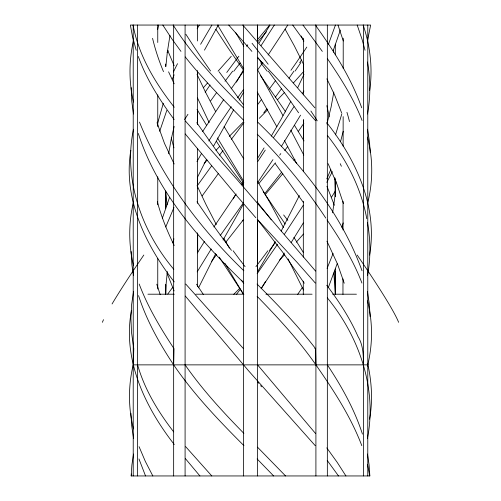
<?xml version="1.0" encoding="UTF-8"?>
<svg xmlns="http://www.w3.org/2000/svg" width="501" height="501" viewBox="0 0 501 501"><rect width="100%" height="100%" fill="white"/><g stroke="black" fill="none" stroke-linecap="round" stroke-linejoin="round"><path stroke-width="0.75" d="M131.181 87.587L131.744 101.164L133.491 114.028M133.222 366.406L133.786 348.658L131.531 332.526L130.911 318.523L131.613 304.671L133.548 291.407M257.545 271.874L257.552 219.87M257.558 157.777L257.558 139.923M257.558 122.851L257.558 92.579M257.564 40.575L257.564 25.05L257.564 475.95M303.287 294.381L303.299 281.186M303.312 257.126L303.343 201.245M303.362 171.749L303.393 119.745M303.412 94.908L303.443 38.245M315.912 475.95L315.912 25.05M327.347 475.95L327.347 25.05M342.96 294.381L342.972 278.863M343.028 229.959L343.06 201.245M343.116 146.135L343.147 116.639M343.198 68.518L343.229 38.245M363.407 475.95L363.407 25.05M165.687 284.468L165.699 294.2L166.15 283.647L167.347 271.555M333.835 272.982L335.301 294.2L334.931 271.097M243.956 445.677C218.705 420.42 193.849 394.444 173.653 364.866L173.997 348.658C160.533 328.218 147.826 307.038 139.184 284.048M165.656 191.319L165.781 206.393M243.436 348.621L185.746 284.048M335.895 181.086L334.887 196.862L332.62 212.8M165.837 66.677L167.315 52.279L169.977 35.358M369.644 90.6C372.901 68.637 370.226 46.029 363.162 25.05M130.83 150.35C122.801 198.164 145.472 245.114 174.242 281.888M369.569 255.084C377.986 206.882 356.011 159.569 326.727 122.664M168.649 153.757L171.06 139.911L174.166 126.44M131.224 475.95L131.538 474.002M333.829 92.059L331.092 107.07L326.953 123.966M131.456 310.526C122.275 359.142 144.958 407.037 174.273 444.5M369.544 419.205C372.932 400.869 371.698 381.962 367.753 363.851M367.509 114.028C370.671 96.875 370.515 79.177 367.483 62.018M133.504 454.025L131.888 465.016L131.156 475.95L369.844 475.95L369.112 465.016L367.496 454.025M367.496 275.707C370.821 258.096 370.571 239.904 367.446 222.287M367.452 438.325C377.309 388.356 359.017 336.528 327.316 297.851M133.46 129.239C123.127 179.164 141.52 231.055 173.791 269.3M157.709 29.308L158.592 25.05M133.454 40.794C128.863 60.89 128.801 82.014 133.498 102.098M133.435 202.216C128.488 223.02 128.488 244.976 133.567 265.762M343.204 131.312L340.586 141.464M367.634 203.212C373.082 181.625 373.182 158.685 367.421 137.142M157.602 123.384L163.307 103.256M367.559 40.525L370.64 25.05L130.36 25.05L132.446 36.316L136.203 50.282M172.826 242.96L173.91 238.82M367.458 366.081C372.838 344.769 372.888 322.137 367.496 300.819M341.889 113.671L335.513 134.901M343.185 222.907L341.907 227.529M159.681 131.312L166.795 110.433M162.318 218.367L169.532 197.463M340.379 30.022L333.178 50.72M335.438 25.05L328.368 44.508M337.154 263.795L328.299 287.643M333.109 253.481L327.078 268.386M165.737 226.997L173.972 207.514M330.804 169.607L326.815 178.844M172.294 79.145L174.135 74.831M303.963 74.442L297.719 87.65M299.36 195.534L281.18 231.067M198.521 287.881L215.724 253.6M332.345 171.593L326.809 182.364M197.557 177.078L206.374 159.625M204.458 50.144L218.298 25.05M290.874 101.208L280.81 119.77L271.279 136.103M213.683 145.872L233.648 109.782M196.968 161.629L201.44 153.594M223.051 240.004L243.286 204.414M197.156 28.82L199.292 25.05M236.428 82.145L243.323 70.046M275.274 241.682L257.351 272.156M233.19 198.847L235.457 194.876M239.109 100.144L243.743 92.059M197.156 271.886L211.209 248.997M200.607 44.282L211.885 25.05M260.983 62.519L261.616 61.435M259.142 42.917L269.983 25.05M300.556 115.161L281.33 146.524M241.632 184.355L243.592 181.086M303.343 222.964L291.131 242.609M208.817 140.956L218.737 125.15L231.243 106.763M197.4 252.905L204.533 241.357M265.511 281.524L261.591 287.881M303.243 205.329L284.292 234.443M303.932 90.994L302.266 93.681M335.513 190.818L331.599 197.025M202.617 131.556L223.784 99.436M264.065 147.914L257.188 158.974M274.354 25.05L261.109 45.591M287.793 25.05L268.116 55.016M167.096 52.386L168.161 50.701M284.393 253.074L261.115 288.733M272.957 159.625L257.382 182.953M293.943 106.732L273.54 137.575M257.677 161.629L265.267 150.106M303.85 123.271L298.252 131.594M213.889 226.953L236.165 194.006M243.812 182.602L242.158 185.088M299.673 62.706L301.502 59.97M302.491 287.273L297.525 294.638M205.166 92.19L210.057 85.001M257.138 273.734L277.541 244.244M220.171 235.658L243.323 202.98M293.937 71.142L288.983 78.244M231.161 88.846L243.661 71.048M262.875 62.525L257.552 70.04M197.601 185.307L211.572 165.931M202.147 195.922L218.361 173.559M210.67 100.839L216.67 92.497M237.549 97.858L243.643 89.366M167.766 294.056L172.501 287.587M211.378 261.735L216.676 254.42M281.362 88.927L275.3 97.263M275.375 80.811L269.2 89.191M287.768 146.386L284.731 150.507M274.949 243.035L269.538 250.375M219.482 155.21L222.983 150.507M266.92 108.604L263.802 112.794M225.03 81.206L232.677 71.142M231.387 139.297L243.962 122.676M257.527 104.759L261.591 99.373M236.284 294.638L240.442 289.115M281.775 172.037L264.897 193.43M225.738 242.296L243.499 219.613M275.406 162.812L258.942 183.51M257.32 39.905L269.676 25.05M265.63 194.137L282.821 173.64M293.968 160.458L294.976 159.262M266.457 31.82L258.09 41.364M303.869 71.274L293.511 82.847M303.462 234.055L296.285 242.177M204.139 163.539L207.163 160.101M203.381 87.713L207.477 83.072M231.249 56.312L218.073 71.167M242.284 220.903L243.01 220.102M216 150.369L219.613 146.499M284.612 254.79L279.333 260.32M284.374 92.597L277.498 99.737M229.251 136.41L243.323 122.094M259.267 118.33L267.728 109.732M233.767 294.35L239.578 288.463M147.933 294.2L174.304 294.2M195.853 294.2L243.918 294.2M265.931 294.2L312.085 294.2M332.645 294.2L356.449 294.2M314.803 348.621L315.567 348.658L315.912 364.866C333.603 390.304 350.769 416.569 361.816 445.677M243.448 107.815C217.854 82.202 192.572 55.786 173.139 25.05M257.677 122.094C301.207 164.466 341.237 212.919 362.035 270.784M257.044 284.048C277.573 304.621 297.87 325.556 315.567 348.658M243.511 282.577C199.868 240.067 157.339 192.616 138.314 133.504M257.489 447.155L285.57 475.95M243.881 270.784C200.137 228.481 162.362 178.801 139.478 122.094M257.119 458.947L273.646 475.95M243.618 120.246C223.521 99.762 203.043 79.502 185.245 56.926M257.126 296.367C278.205 317.847 298.684 340.116 315.912 364.866M243.874 433.365C222.795 411.878 202.316 389.615 185.088 364.866M257.257 134.23C282.846 159.819 305.848 187.894 325.794 218.079M211.804 475.95L185.658 446.66M257.458 57.477L298.283 101.164L315.48 120.635M257.264 219.3L297.187 262.474L315.342 283.071M251.909 51.39L228.738 25.05M255.811 217.703L238.125 197.413L185.257 133.936M199.918 475.95L185.426 458.647M315.254 445.677L248.678 370.94L185.314 296.066M242.766 25.05L314.878 107.815M257.564 364.866L315.686 433.659M185.364 120.954L236.979 179.464L315.574 271.079M243.311 185.032L217.578 152.273L196.761 122.676M257.119 201.865L271.373 219.876M257.79 382.1L258.735 383.271M257.501 219.613L282.984 252.592L304.282 283.222M260.626 385.62L261.566 386.797M257.533 57.239L261.81 62.706M174.273 107.245C155.272 83.034 138.677 55.717 133.059 25.05M327.209 460.425L338.519 475.95M268.323 71.142L286.065 94.877L298.583 112.794M180.955 51.39L172.025 39.122L162.8 25.05M173.684 431.881C158.122 411.741 144.595 389.502 137.593 364.866M302.986 25.05L322.325 51.39M326.727 285.232C338.87 301.195 349.936 318.135 358.008 336.547C363.269 345.214 363.413 355.071 363.407 364.866M327.573 135.683C346.705 159.907 361.152 188.176 366.776 218.68M243.473 104.759L219.125 71.837M241.476 280.14L243.793 283.215M292.709 25.05L303.813 40.443M326.758 447.844L337.154 462.285L345.934 475.95M275.312 163.677L303.562 202.692M174.141 119.482C159.725 100.068 146.492 79.402 138.314 56.513M231.462 250.375L212.919 224.855L196.949 201.759M315.348 25.05C333.779 50.77 351.12 77.818 361.722 107.815M243.448 70.04L228.487 48.572L215.875 29.308M260.37 75.369L285.727 111.936M327.335 58.579C340.693 78.125 353.574 98.29 362.085 120.49M243.279 182.458L216.488 141.464M203.475 294.638L196.486 284.199M327.021 219.883C340.473 239.841 353.38 260.457 361.935 283.065M264.835 194.006L285.188 224.066M263.169 191.532L264.503 193.511M327.347 364.866C341.657 386.465 354.476 409.355 362.455 434.104M173.653 364.866C159.343 343.26 146.524 320.377 138.545 295.621M219.269 257.157L243.079 293.655M243.436 294.2L224.886 263.313M293.893 237.324L303.255 252.322M294.569 125.463L304.007 140.913M243.812 158.974L224.085 126.571M243.492 180.955L217.428 137.913M217.578 25.05L243.849 69.032M235.489 32.333L243.762 46.13M206.45 125.15L197.043 109.381M257.802 181.738L270.052 202.824L283.409 227.523M257.257 92.059L276.865 126.791M229.414 248.145L223.74 238.15M285.088 29.139L294.325 45.879L303.744 64.685M257.677 70.046L282.952 115.549M152.83 475.95L145.321 461.377L139.065 446.667M284.443 140.574L296.642 163.52M215.505 111.316L205.46 92.059L197.037 74.442M290.768 130.135L303.806 155.078M216.3 224.561L206.136 204.815L197.056 185.664M326.94 241.2L337.58 264.19L344.231 283.215M326.89 78.832L334.58 94.877L341.601 112.794M288.056 258.904L303.481 289.991M174.166 163.984L164.503 143.436L157.001 122.676M209.161 122.563L197.507 97.996M301.214 36.016L303.863 41.32M174.185 83.805L168.574 71.837M174.216 245.477C167.303 231.449 161.403 216.87 157.339 201.759M328.111 163.677L336.641 183.335L343.435 203.656M174.148 65.744L167.822 50.72M145.534 475.95L138.965 458.947M174.104 290.918L167.04 273.151M326.928 186.247L334.38 205.329M337.975 25.05L343.31 40.982M357.188 25.05L361.991 39.122L365.041 50.282M160.195 294.638L156.763 284.199M173.953 147.851L171.236 137.913M326.859 105.648L329.345 116.958M133.504 428.912C128.206 407.996 128.181 385.826 133.222 364.866L367.778 364.866L367.778 25.05M367.509 464.289L369.776 475.95M367.54 129.239L369.506 142.165L370.214 152.304M367.452 291.407L369.387 304.671L370.07 316.532M133.548 438.325L131.613 425.061L130.93 413.193M133.504 275.707L131.907 264.841L131.112 251.464M167.096 204.815L165.637 191.576M333.403 50.144L333.685 52.279M334.825 177.723L335.388 196.542M197.551 28.156L197.551 25.05L197.551 40.982M197.576 71.618L197.576 76.277M197.601 109.656L197.607 124.398L197.551 70.56M197.638 176.402L197.644 188.05M197.676 233.842L197.688 252.473M367.778 363.35L367.778 475.95M335.301 44.163L335.301 54.872M335.301 178.738L335.301 196.329M335.301 268.968L335.301 294.2M303.449 63.733L303.449 75.87M303.449 119.864L303.449 140.343M243.436 25.05L243.436 475.95M197.551 148.691L197.551 203.3M197.551 232.884L197.551 286.735M185.088 25.05L185.088 475.95M173.653 25.05L173.653 475.95M165.699 64.047L165.699 66.339M165.699 190.975L165.699 208.56M165.699 285.025L165.699 294.2M157.752 25.05L157.752 42.497M157.752 94.833L157.752 126.69M157.752 176.753L157.752 204.815M157.752 258.673L157.752 289.014M137.593 25.05L137.593 475.95M133.222 25.05L133.222 475.95M184.587 119.539A245.947 126.208 -45.3 0 1 187.956 114.291M233.729 71.317A285.013 47.752 -51.6 0 1 240.123 63.045M226.759 72.476A237.011 61.51 -51.4 0 1 238.883 56.218M246.598 46.261A237.011 61.51 -51.4 0 1 247.77 44.777M102.379 322.312A245.947 13.89 -52.8 0 1 103.519 319.676M112.061 303.969A245.947 13.89 -52.8 0 1 143.825 255.034M340.812 -4.415A245.947 13.89 -52.8 0 1 368.987 -36.874M300.876 62.537A285.013 90.787 -49.8 0 1 295.102 71.054M306.8 47.081A237.011 55.323 -51.7 0 1 290.943 70.272M280.798 153.582A245.766 103.669 -48.3 0 1 279.646 155.191M259.794 261.522A246.492 15.788 -53 0 1 255.93 266.67M267.885 250.763A247.306 22.545 -52.9 0 1 260.038 261.303M346.942 112.343A245.947 190.311 17.6 0 1 349.491 121.568M310.883 111.015A245.947 126.208 45.3 0 1 317.239 120.847M340.254 163.714A245.947 126.208 45.3 0 1 341.375 166.263M260.877 63.045A285.013 47.752 51.6 0 1 267.271 71.317M252.059 43.286A237.011 61.51 51.4 0 1 268.167 64.234M138.076 -30.104A245.947 13.89 52.8 0 1 160.188 -4.415M357.175 255.034A245.947 13.89 52.8 0 1 398.621 322.312M210.533 70.948A237.011 55.323 51.7 0 1 185.927 34.306M283.647 214.954A244.513 101.791 48.6 0 1 287.856 220.434M163.489 71.649A237.011 151.033 38.5 0 1 152.573 38.333M245.07 266.67A246.492 15.788 53 0 1 241.206 261.522M240.962 261.303A247.306 22.545 52.9 0 1 233.115 250.763M173.421 72A237.011 154.853 -37.2 0 1 177.523 63.683"/></g></svg>
